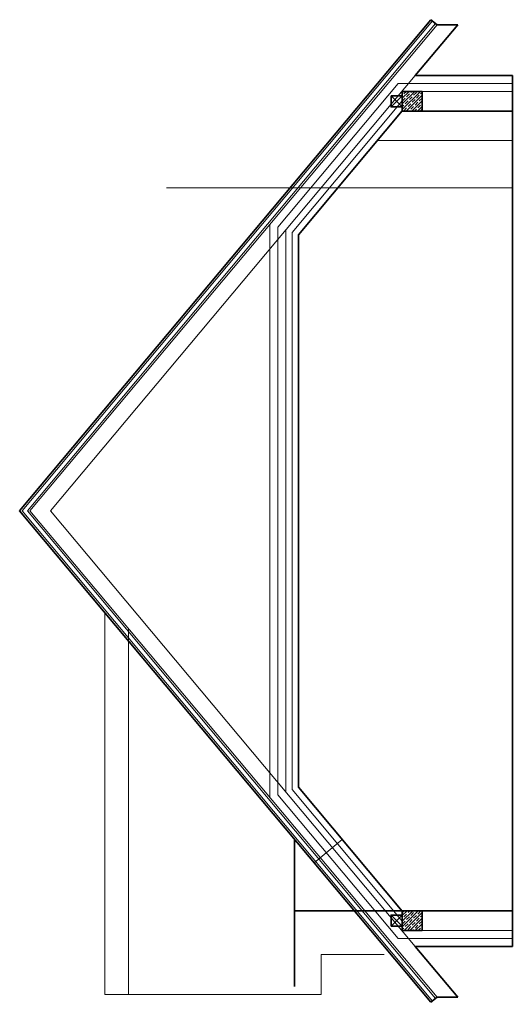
# Model space of a CAD drawing. Header units: millimetres. Extents: x -13512 to 19537, y -6523 to 6166.
# Drawn here: x 511 to 1133, y -410 to 832 of the extents above; entities that cross this region are included whole.
import ezdxf

# ---------------------------------------------------------------- set-up
doc = ezdxf.new("R2010")
doc.units = ezdxf.units.MM
for name, color, linetype, lineweight in [('A-ELEWACJA CIENKA', 11, 'Continuous', 13), ('A-murowane', 3, 'Continuous', 35), ('A-schody', 2, 'Continuous', 5), ('A-w.ocieplenie', 4, 'BATTING', 5), ('A-wykończenie', 4, 'Continuous', 5), ('B-materiały', 9, 'Continuous', 0)]:
    doc.layers.add(name, color=color, linetype=linetype, lineweight=lineweight)
doc.linetypes.add('BATTING', pattern='A,0.00254,-2.54,[134,ltypeshp.shx,S=2.54,R=0,X=-2.54,Y=0],-5.08,[134,ltypeshp.shx,S=2.54,R=180,X=2.54,Y=0],-2.54', length=10.16254)
pattern_1 = [(45, (-2274.444, -3292.6694), (-3.535534, 3.535534), []), (45, (-2270.919, -3292.6694), (-3.535534, 3.535534), [5, -2.5])]

# ---------------------------------------------------------------- blocks, each defined once
blk = doc.blocks.new('A$C2C892FF1')
at = {"layer": 'A-murowane'}
for p, q in [((-14, 7), (0, -7)), ((-14, -7), (0, 7))]:
    blk.add_line(p, q, dxfattribs=at)
blk.add_lwpolyline([(-14, -7), (0, -7), (0, 7), (-14, 7)], close=True, dxfattribs=at)

msp = doc.modelspace()

# ---------------------------------------------------------------- hatches: boundary and pattern name
at = {"layer": 'B-materiały'}
h = msp.add_hatch(dxfattribs=at)
h.set_pattern_fill('JIS_STN_1E', color=256, scale=5)
h.set_pattern_definition(pattern_1)
h.paths.add_polyline_path([(993.9, 716), (993.9, 741), (1018.9, 741), (1018.9, 716)])
h = msp.add_hatch(dxfattribs=at)
h.set_pattern_fill('JIS_STN_1E', color=256, scale=5)
h.set_pattern_definition(pattern_1)
h.paths.add_polyline_path([(993.9, -294), (993.9, -319), (1018.9, -319), (1018.9, -294)])

# ---------------------------------------------------------------- linework, layer by layer
at = {"layer": 'A-ELEWACJA CIENKA'}
msp.add_line((648.4, -399.6), (648.4, 62.5), dxfattribs=at)
at = {"layer": 'A-murowane'}
for p, q in [((510.9, 211), (1030.1, 831.6)), ((1010.2, 761), (1063.9, 825.2)), ((1037.8, 825.2), (1030.1, 831.6)), ((1063.9, 825.2), (1037.8, 825.2)), ((1132.9, 761), (1010.2, 761)), ((1132.9, 761), (1132.9, -339)), ((862.9, 560), (993.9, 716.6)), ((1132.9, 716), (993.9, 716)), ((862.9, 211), (862.9, 560)), ((510.9, 211), (1030.1, -409.6)), ((862.9, 211), (862.9, -138)), ((862.9, -138), (993.9, -294.6)), ((857.9, -389.6), (857.9, -203.7)), ((993.9, -294), (857.9, -294)), ((1132.9, -294), (993.9, -294)), ((1132.9, -339), (1010.2, -339)), ((1010.2, -339), (1063.9, -403.2)), ((1037.8, -403.2), (1030.1, -409.6)), ((1063.9, -403.2), (1037.8, -403.2))]:
    msp.add_line(p, q, dxfattribs=at)
for points in [[(993.9, 716), (993.9, 741), (1018.9, 741), (1018.9, 716)], [(993.9, -294), (993.9, -319), (1018.9, -319), (1018.9, -294)]]:
    msp.add_lwpolyline(points, close=True, dxfattribs=at)
at = {"layer": 'A-schody'}
for p, q in [((1132.9, 678.9), (962.4, 678.9)), ((1132.9, 619.3), (696.1, 619.3)), ((918.2, -204.1), (882.9, -233.6)), ((993.9, -294.6), (918.2, -204.1))]:
    msp.add_line(p, q, dxfattribs=at)
at = {"layer": 'A-w.ocieplenie'}
for p, q in [((836.9, 569.5), (988.8, 751)), ((1132.9, 751), (988.8, 751)), ((854.9, 562.9), (993.9, 729.1)), ((836.9, 569.5), (836.9, -147.5)), ((854.9, -140.9), (854.9, 562.9)), ((836.9, -147.5), (988.8, -329)), ((854.9, -140.9), (993.9, -307.1)), ((1132.9, -329), (988.8, -329))]:
    msp.add_line(p, q, dxfattribs=at)
at = {"layer": 'A-wykończenie'}
for p, q in [((514.2, 211), (1032.1, 830)), ((520.7, 211), (1035.9, 826.8)), ((523.9, 211), (1037.8, 825.2)), ((550, 211), (1010.2, 761)), ((1132.9, 741), (993.4, 741)), ((826.9, 211), (826.9, 573.1)), ((846.9, 211), (846.9, 565.8)), ((514.2, 211), (1032.1, -408)), ((520.7, 211), (1035.9, -404.8)), ((523.9, 211), (1037.8, -403.2)), ((550, 211), (1010.2, -339)), ((826.9, 211), (826.9, -151.1)), ((846.9, 211), (846.9, -143.8)), ((1132.9, -319), (993.4, -319))]:
    msp.add_line(p, q, dxfattribs=at)
msp.add_lwpolyline([(618.4, 82.5), (618.4, -399.6), (891.4, -399.6), (891.4, -349), (971, -349)], dxfattribs=at)

# ---------------------------------------------------------------- block references
at = {"layer": 'A-schody', "ltscale": 0.8, "xscale": -1, "rotation": 180}
msp.add_blockref('A$C2C892FF1', (993.9, 728.5), dxfattribs=at)
at = {"layer": 'A-schody', "ltscale": 0.8}
msp.add_blockref('A$C2C892FF1', (993.9, -306.5), dxfattribs=at)

doc.saveas('drawing.dxf')
